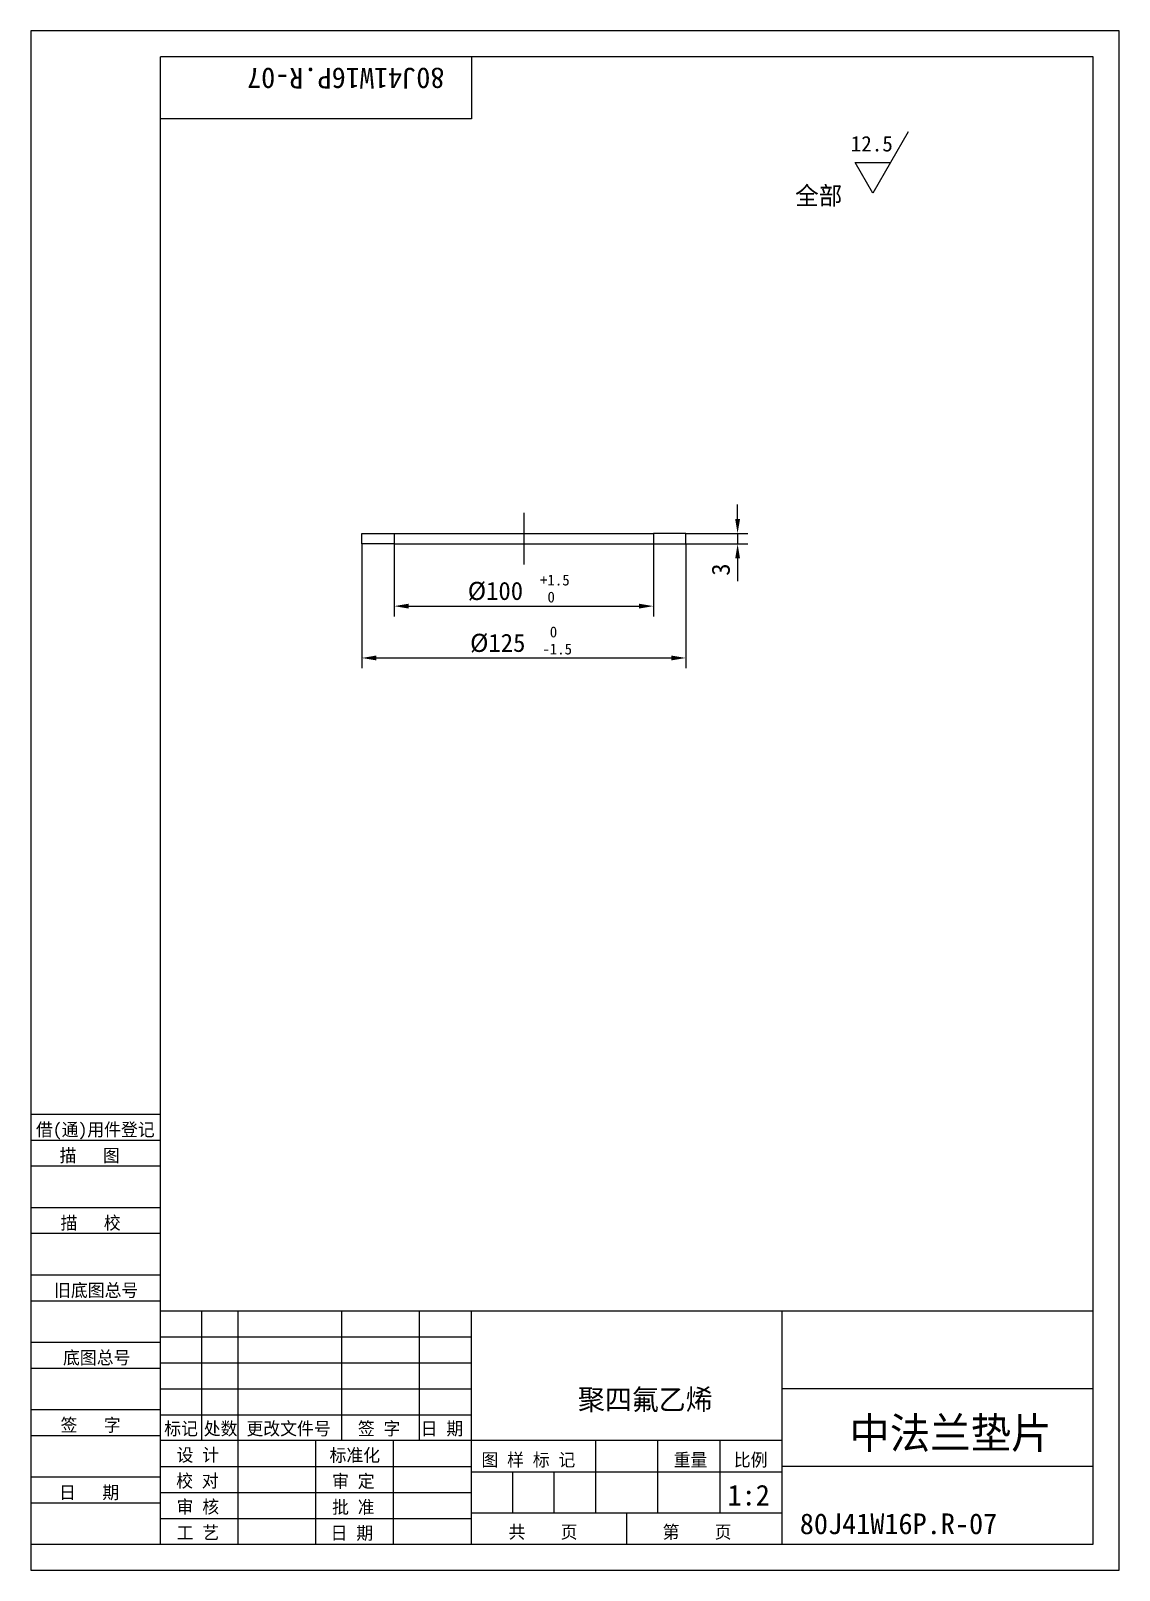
# Model space of a CAD drawing. Header units: metres. Extents: x 0 to 210, y 0 to 297.
import ezdxf

# ---------------------------------------------------------------- set-up
doc = ezdxf.new("R2010")
doc.units = ezdxf.units.M
for name, color, linetype in [('C', 6, 'Continuous'), ('D', 1, 'Continuous'), ('FL', 5, 'Continuous'), ('T', 7, 'Continuous'), ('TL', 4, 'Continuous')]:
    doc.layers.add(name, color=color, linetype=linetype)

# ---------------------------------------------------------------- blocks, each defined once
blk = doc.blocks.new('TUKUN4')
at = {"layer": 'FL'}
for p, q in [((0, 297), (0, 0)), ((210, 297), (0, 297)), ((210, 0), (210, 297)), ((0, 78), (25, 78)), ((0, 70), (25, 70)), ((0, 65), (25, 65)), ((0, 57), (25, 57)), ((0, 52), (25, 52)), ((33, 25), (33, 50)), ((40, 5), (40, 50)), ((60, 25), (60, 50)), ((75, 25), (75, 50)), ((25, 45), (85, 45)), ((0, 44), (25, 44)), ((0, 39), (25, 39)), ((25, 40), (85, 40)), ((25, 35), (85, 35)), ((0, 31), (25, 31)), ((25, 30), (85, 30)), ((0, 26), (25, 26)), ((70, 5), (70, 25)), ((0, 18), (25, 18)), ((25, 20), (85, 20)), ((25, 15), (85, 15)), ((0, 13), (25, 13)), ((25, 10), (85, 10)), ((0, 0), (210, 0))]:
    blk.add_line(p, q, dxfattribs=at)
at = {"layer": 'TL'}
for p, q in [((25, 5), (25, 292)), ((205, 292), (25, 292)), ((85, 292), (85, 280)), ((205, 5), (205, 292)), ((85, 280), (25, 280)), ((0, 88), (25, 88)), ((0, 83), (25, 83)), ((205, 50), (25, 50)), ((85, 5), (85, 50)), ((145, 5), (145, 50)), ((205, 35), (145, 35)), ((145, 25), (25, 25)), ((55, 5), (55, 25)), ((109, 11), (109, 25)), ((121, 11), (121, 25)), ((133, 11), (133, 25)), ((85, 19), (145, 19)), ((93, 11), (93, 19)), ((101, 11), (101, 19)), ((205, 20), (145, 20)), ((145, 11), (85, 11)), ((115, 5), (115, 11)), ((0, 5), (205, 5))]:
    blk.add_line(p, q, dxfattribs=at)
at = {"layer": 'T'}
for s, p in [('借(通)用件登记', (1, 83.76)), ('描   图', (5.56, 78.76)), ('描   校', (5.74, 65.76)), ('旧底图总号', (4.49, 52.76)), ('底图总号', (6.22, 39.76)), ('签   字', (5.74, 26.76)), ('标记', (25.75, 26.07)), ('处数', (33.38, 26.07)), ('更改文件号', (41.61, 26.07)), ('签 字', (63.1, 26.07)), ('日 期', (75.23, 26.07)), ('设 计', (28.14, 20.99)), ('标准化', (57.65, 20.93)), ('图 样 标 记', (86.95, 20.04)), ('重量', (124.03, 20.04)), ('比例', (135.64, 20.04)), ('校 对', (28.05, 15.99)), ('审 定', (58.13, 15.93)), ('日   期', (5.45, 13.76)), ('审 核', (28.14, 10.99)), ('批 准', (58.13, 10.93)), ('共    页', (92.18, 6.13)), ('第    页', (121.9, 6.13)), ('工 艺', (28.14, 5.99)), ('日 期', (57.84, 5.93))]:
    blk.add_text(s, height=2.5, dxfattribs=at).set_placement(p)

msp = doc.modelspace()

# ---------------------------------------------------------------- linework, layer by layer
at = {"layer": 'C'}
msp.add_lwpolyline([(95.12, 204), (95.12, 194)], dxfattribs=at)
at = {"layer": 'D'}
for p, q in [((169.29, 277.48), (162.46, 265.65)), ((159.04, 271.57), (165.87, 271.57)), ((162.46, 265.65), (159.04, 271.57)), ((136.37, 202.8), (136.37, 205.6)), ((126.37, 200), (138.37, 200)), ((136.37, 200), (136.37, 198)), ((63.87, 198), (63.87, 174)), ((70.12, 198), (70.12, 184)), ((120.12, 198), (120.12, 184)), ((126.37, 198), (126.37, 174)), ((126.37, 198), (138.37, 198)), ((136.37, 195.2), (136.37, 192.4)), ((136.37, 192.4), (136.37, 190.84)), ((72.92, 186), (117.32, 186)), ((66.67, 176), (123.57, 176))]:
    msp.add_line(p, q, dxfattribs=at)
for points in [[(135.91, 202.8), (136.84, 202.8), (136.37, 200)], [(135.91, 195.2), (136.84, 195.2), (136.37, 198)], [(72.92, 186.47), (72.92, 185.53), (70.12, 186)], [(117.32, 186.47), (117.32, 185.53), (120.12, 186)], [(66.67, 176.47), (66.67, 175.53), (63.87, 176)], [(123.57, 176.47), (123.57, 175.53), (126.37, 176)]]:
    msp.add_solid(points, dxfattribs=at)
at = {"layer": 'TL'}
for points in [[(70.12, 198), (63.87, 198), (63.87, 200), (70.12, 200), (70.12, 198)], [(70.12, 200), (120.12, 200)], [(120.12, 200), (120.12, 198), (126.37, 198), (126.37, 200), (120.12, 200)], [(70.12, 198), (120.12, 198)]]:
    msp.add_lwpolyline(points, dxfattribs=at)

# ---------------------------------------------------------------- block references
at = {"layer": 'D'}
msp.add_blockref('TUKUN4', (0, 0), dxfattribs=at)

# ---------------------------------------------------------------- texts
for s, height, rotation, p in [('80J41W16P.R-07', 4, 180, (79.82, 289.85)), ('3', 3.5, 90, (134.87, 191.86))]:
    msp.add_text(s, height=height, rotation=rotation, dxfattribs=at).set_placement(p)
for s, height, p in [('12.5', 2.98, (158.21, 273.72)), ('全部', 3.5, (147.46, 263.45)), ('%%C100', 3.5, (84.31, 187.19)), ('+1.5', 2.1, (98.26, 189.99)), (' 0', 2.1, (98.26, 186.7)), (' 0', 2.1, (98.71, 179.97)), ('%%C125', 3.5, (84.76, 177.17)), ('-1.5', 2.1, (98.71, 176.68)), ('聚四氟乙烯', 4, (105.55, 30.93)), ('中法兰垫片', 6, (157.93, 23.47)), ('1:2', 4, (134.43, 12.48)), ('80J41W16P.R-07', 4, (148.37, 6.96))]:
    msp.add_text(s, height=height, dxfattribs=at).set_placement(p)

doc.saveas('drawing.dxf')
